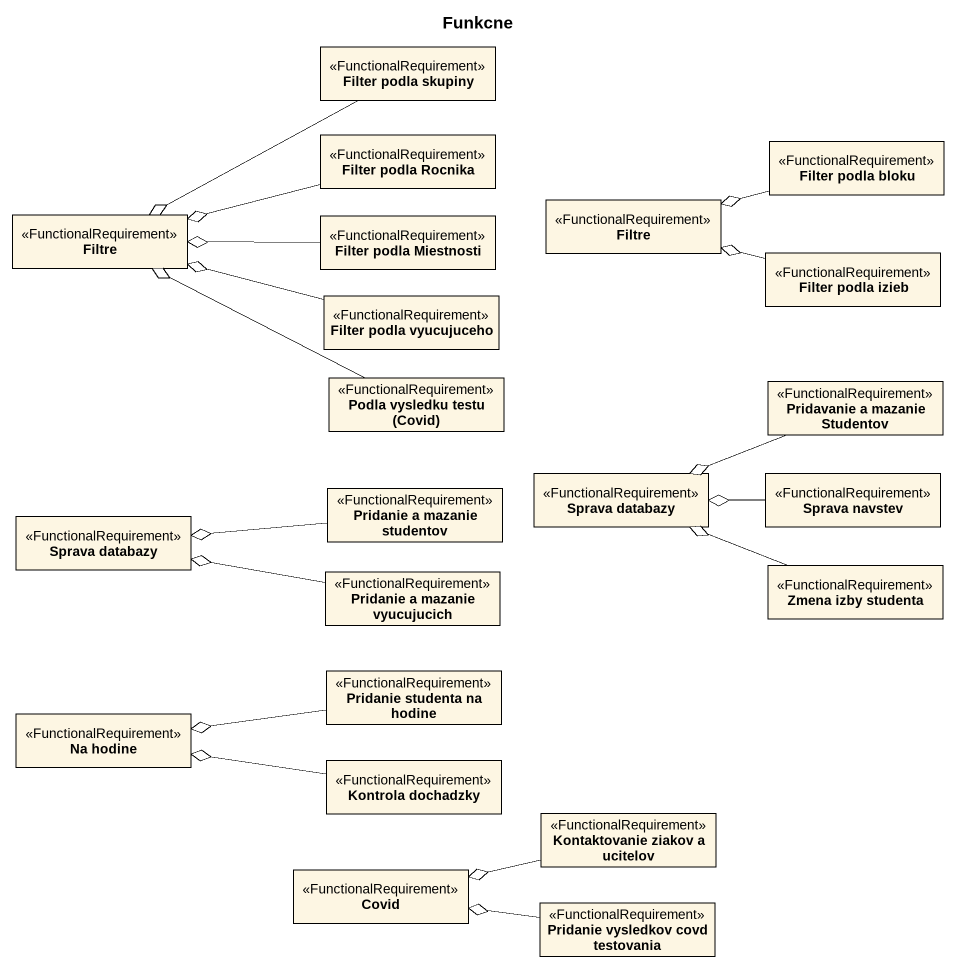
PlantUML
@startuml
title Funkcne
hide circle
hide empty members
class "Filter podla skupiny" as Filter_podla_skupiny <<FunctionalRequirement>>
class "Filter podla Rocnika" as Filter_podla_Rocnika <<FunctionalRequirement>>
class "Filter podla bloku" as Filter_podla_bloku <<FunctionalRequirement>>
class Filtre <<FunctionalRequirement>>
class "Filtre" as Filtre_2 <<FunctionalRequirement>>
class "Filter podla Miestnosti" as Filter_podla_Miestnosti <<FunctionalRequirement>>
class "Filter podla izieb" as Filter_podla_izieb <<FunctionalRequirement>>
class "Filter podla vyucujuceho" as Filter_podla_vyucujuceho <<FunctionalRequirement>>
class "Podla vysledku testu (Covid)" as Podla_vysledku_testu_Covid <<FunctionalRequirement>>
class "Pridavanie a mazanie Studentov" as Pridavanie_a_mazanie <<FunctionalRequirement>>
class "Sprava databazy" as Sprava_databazy <<FunctionalRequirement>>
class "Sprava navstev" as Sprava_navstev <<FunctionalRequirement>>
class "Sprava databazy" as Sprava_databazy_2 <<FunctionalRequirement>>
class "Pridanie a mazanie studentov" as Pridanie_a_mazanie_studentov <<FunctionalRequirement>>
class "Pridanie a mazanie vyucujucich" as Pridanie_a_mazanie <<FunctionalRequirement>>
class "Zmena izby studenta" as Zmena_izby_studenta <<FunctionalRequirement>>
class "Pridanie studenta na hodine" as Pridanie_studenta_na_hodine <<FunctionalRequirement>>
class "Na hodine" as Na_hodine <<FunctionalRequirement>>
class "Kontrola dochadzky" as Kontrola_dochadzky <<FunctionalRequirement>>
class "Kontaktovanie ziakov a ucitelov" as Kontaktovanie_ziakov_a <<FunctionalRequirement>>
class Covid <<FunctionalRequirement>>
class "Pridanie vysledkov covd testovania" as Pridanie_vysledkov_covd <<FunctionalRequirement>>
Filter_podla_skupiny -left-o Filtre_2
Filter_podla_Rocnika -left-o Filtre_2
Filter_podla_bloku -left-o Filtre
Filter_podla_Miestnosti -left-o Filtre_2
Filter_podla_izieb -left-o Filtre
Filter_podla_vyucujuceho -left-o Filtre_2
Podla_vysledku_testu_Covid -left-o Filtre_2
Pridavanie_a_mazanie -left-o Sprava_databazy
Sprava_navstev -left-o Sprava_databazy
Pridanie_a_mazanie_studentov -left-o Sprava_databazy_2
Pridanie_a_mazanie -left-o Sprava_databazy_2
Zmena_izby_studenta -left-o Sprava_databazy
Pridanie_studenta_na_hodine -left-o Na_hodine
Kontrola_dochadzky -left-o Na_hodine
Kontaktovanie_ziakov_a -left-o Covid
Pridanie_vysledkov_covd -left-o Covid
@enduml
